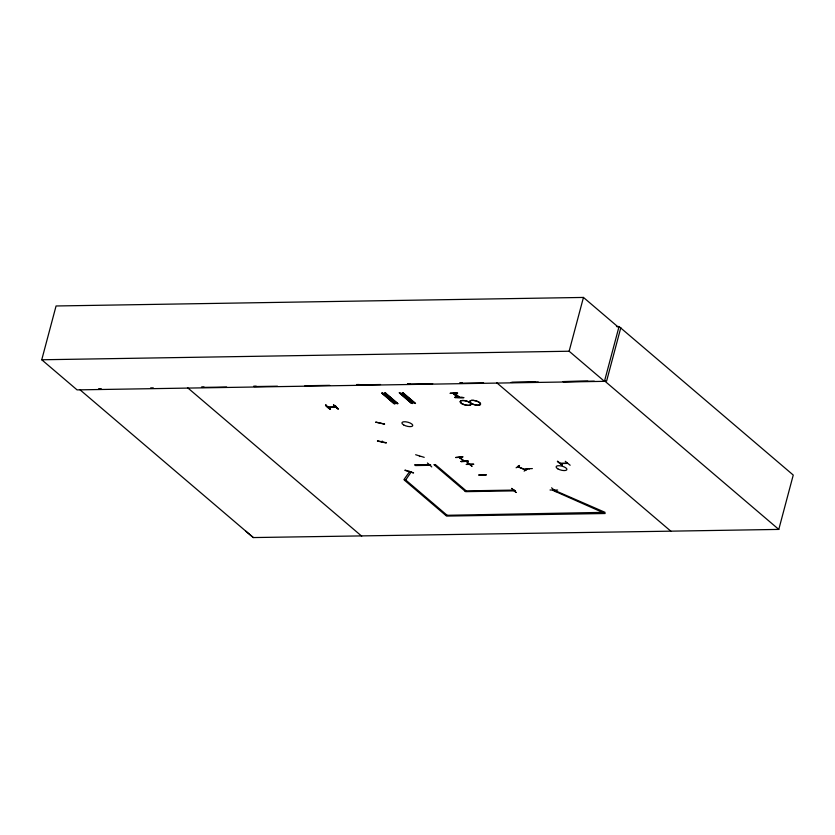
<?xml version="1.0" encoding="UTF-8"?>
<svg xmlns="http://www.w3.org/2000/svg" width="835" height="835" viewBox="0 0 835 835"><rect width="100%" height="100%" fill="white"/><g stroke="black" fill="none" stroke-linecap="round" stroke-linejoin="round"><path stroke-width="1.25" d="M557.634 490.072L550.035 489.999M409.202 471.462L411.311 471.785L405.695 479.989L404.265 480.021L446.568 516.082L605.156 513.515L552.927 490.395L553.72 489.999L605.051 512.346L445.671 515.32M419.441 456.369L419.775 456.547M377.472 440.87L386.198 442.717M478.893 475.105L486.168 474.906M415.653 454.731L424.211 457.35M616.47 326.579L619.048 326.537L604.457 381.344L77.07 389.882L41.75 359.77L56.07 305.975L583.456 297.437L618.777 327.55M326.005 404.798C323.688 406.217 337.643 413.753 325.514 405.246M335.044 406.207L335.012 407.177L335.221 406.394M335.075 406.227L335.096 407.209M328.238 407.136L335.472 407.021L335.566 406.196M335.472 407.021L335.764 406.238M335.68 406.238L335.607 407.198L335.847 406.374M382.253 441.057L382.023 441.882L381.553 441.454M409.776 471.378L404.046 479.467L405.695 479.989L447.111 515.289M450.284 393.16L457.371 393.139M454.438 393.108L459.02 397.032M454.908 397.105C460.419 398.504 472.057 397.116 455.075 397.648M450.19 393.389L457.684 393.045M458.018 397.345L453.457 393.358L458.196 397.053M455.722 457.444L462.861 456.672M518.316 465.961L517.992 466.859L525.726 470.074M518.149 466.744L518.514 466.014M519.057 466.4L518.733 467.172L518.869 466.347M518.66 467.13L519.067 466.233M604.457 381.344L569.136 351.232L583.456 297.437M620.822 327.644L606.628 380.99L604.728 381.021M670.745 531.164L778.784 529.411L793.25 475.052L619.048 326.537M404.996 470.355L413.596 472.923L405.132 470.105M375.833 422.218L384.559 424.076M384.549 424.107L375.823 422.092M466.264 464.333L473.81 464.229L466.389 464.458M525.205 468.769L532.375 468.592M325.88 405.163L330.138 409.181M431.747 466.932L427.447 462.987M516.04 492.41L511.834 488.402M562.289 465.283L557.362 461.4M456.787 395.613L455.952 395.55M459.709 457.789L459.135 457.35M453.123 393.41L457.716 397.356M516.114 467.798L519.527 465.46M529.16 469.218L529.098 468.894M381.772 393.003L394.068 403.67M394.141 403.67L382.054 393.16M394.788 403.67L382.19 393.149L382.774 393.149M384.768 392.982L397.074 403.649M385.76 393.149L385.196 393.128L397.794 403.649M399.234 392.721L411.53 403.389M402.23 392.69L414.536 403.368M403.221 392.867L402.668 392.867L415.548 403.524L403.18 392.878M464.563 461.254L459.438 457.35M524.119 471.107L527.877 468.894M511.771 488.454L516.02 492.462M430.453 464.918L429.743 464.918L430.599 465.085M468.623 464.27L469.5 464.458M559.941 463.331L567.362 463.258M567.487 463.425L560.295 463.529M514.068 490.416L515.059 490.562L514.224 490.552M400.174 392.899L412.469 403.576M470.449 464.604L470.303 464.448M335.586 407.177L328.322 407.271M553.688 489.936L553.375 489.571M461.212 461.692L468.237 461.223L460.993 461.39M41.75 359.77L569.136 351.232M98.634 388.734L101.233 388.692M150.665 387.889L153.275 387.847M201.444 387.075L204.043 387.033M253.61 386.229L256.22 386.188M356.649 384.559L359.259 384.517M407.511 383.735L410.121 383.693M459.688 382.889L462.287 382.847M201.851 387.419L226.629 387.022M254.017 386.574L277.491 386.198M304.89 385.749L329.668 385.352M357.056 384.904L380.53 384.528M407.918 384.079L432.707 383.683M460.095 383.234L483.569 382.858M512.032 382.399L535.172 382.023M563.448 381.564L587.871 381.167M462.266 397.303L454.898 397.45M464.761 490.886L514.057 490.093L514.955 490.855L465.659 491.658L433.939 464.615L435.379 464.594L466.191 490.865M245.678 531.112L253.329 537.563L670.818 531.164L496.616 382.649M510.936 382.43L538.293 382.023M563.041 381.647L594.301 381.177M478.799 474.958L486.22 474.875M467.13 462.402L472.119 466.337L467.256 462.339M429.9 465.074L430.651 465.064M570.148 465.241L565.274 461.296M553.668 489.769L553.083 489.947M469.166 464.281L468.884 464.49M464.124 460.899L464.312 461.275M553.532 489.957L553.083 489.602M377.483 441.037L386.188 442.978M464.218 461.223L459.114 457.382M518.305 466.796L525.925 469.948M454.386 393.379L459.01 397.314M454.689 393.379L459.333 397.366M551.58 487.817L556.12 491.742M333.436 405.058L338.029 408.941M456.38 395.268L455.639 395.279M385.686 393.149L397.867 403.649M382.68 393.17L395.08 403.827L382.754 393.17M456.453 395.268L455.712 395.279M462.767 457.131L455.753 457.559M604.582 380.896L778.784 529.411M187.499 387.649L361.712 536.164M80.118 389.893L253.329 537.563M402.418 392.878L414.609 403.368M399.422 392.899L411.603 403.389M397.147 403.649L384.841 392.982M461.014 461.473L468.017 460.972M557.707 461.337L562.258 465.314L557.707 461.337M333.739 405.111L338.352 409.056L333.739 405.069M429.409 464.552L414.619 464.792L415.517 465.554L430.307 465.314L429.409 464.552M403.629 424.911A5.605 2.067 14.9 0 0 412.636 425.881A5.605 2.067 14.9 0 0 405.747 421.8A5.605 2.067 14.9 0 0 403.629 424.911M557.811 468.842A5.584 2.056 14.9 0 0 566.788 469.823A5.584 2.056 14.9 0 0 559.92 465.753A5.584 2.056 14.9 0 0 557.811 468.842M471.462 403.482A5.605 2.067 14.9 0 0 480.469 404.453A5.605 2.067 14.9 0 0 473.581 400.382A5.605 2.067 14.9 0 0 471.462 403.482A5.605 2.067 14.9 0 0 480.459 404.484A5.605 2.067 14.9 0 0 473.57 400.414A5.605 2.067 14.9 0 0 471.451 403.514M461.912 403.639A5.605 2.067 14.9 0 0 470.919 404.61A5.605 2.067 14.9 0 0 464.03 400.529A5.605 2.067 14.9 0 0 461.912 403.639A5.605 2.067 14.9 0 0 470.909 404.641A5.605 2.067 14.9 0 0 464.02 400.56A5.605 2.067 14.9 0 0 461.901 403.67"/></g></svg>
